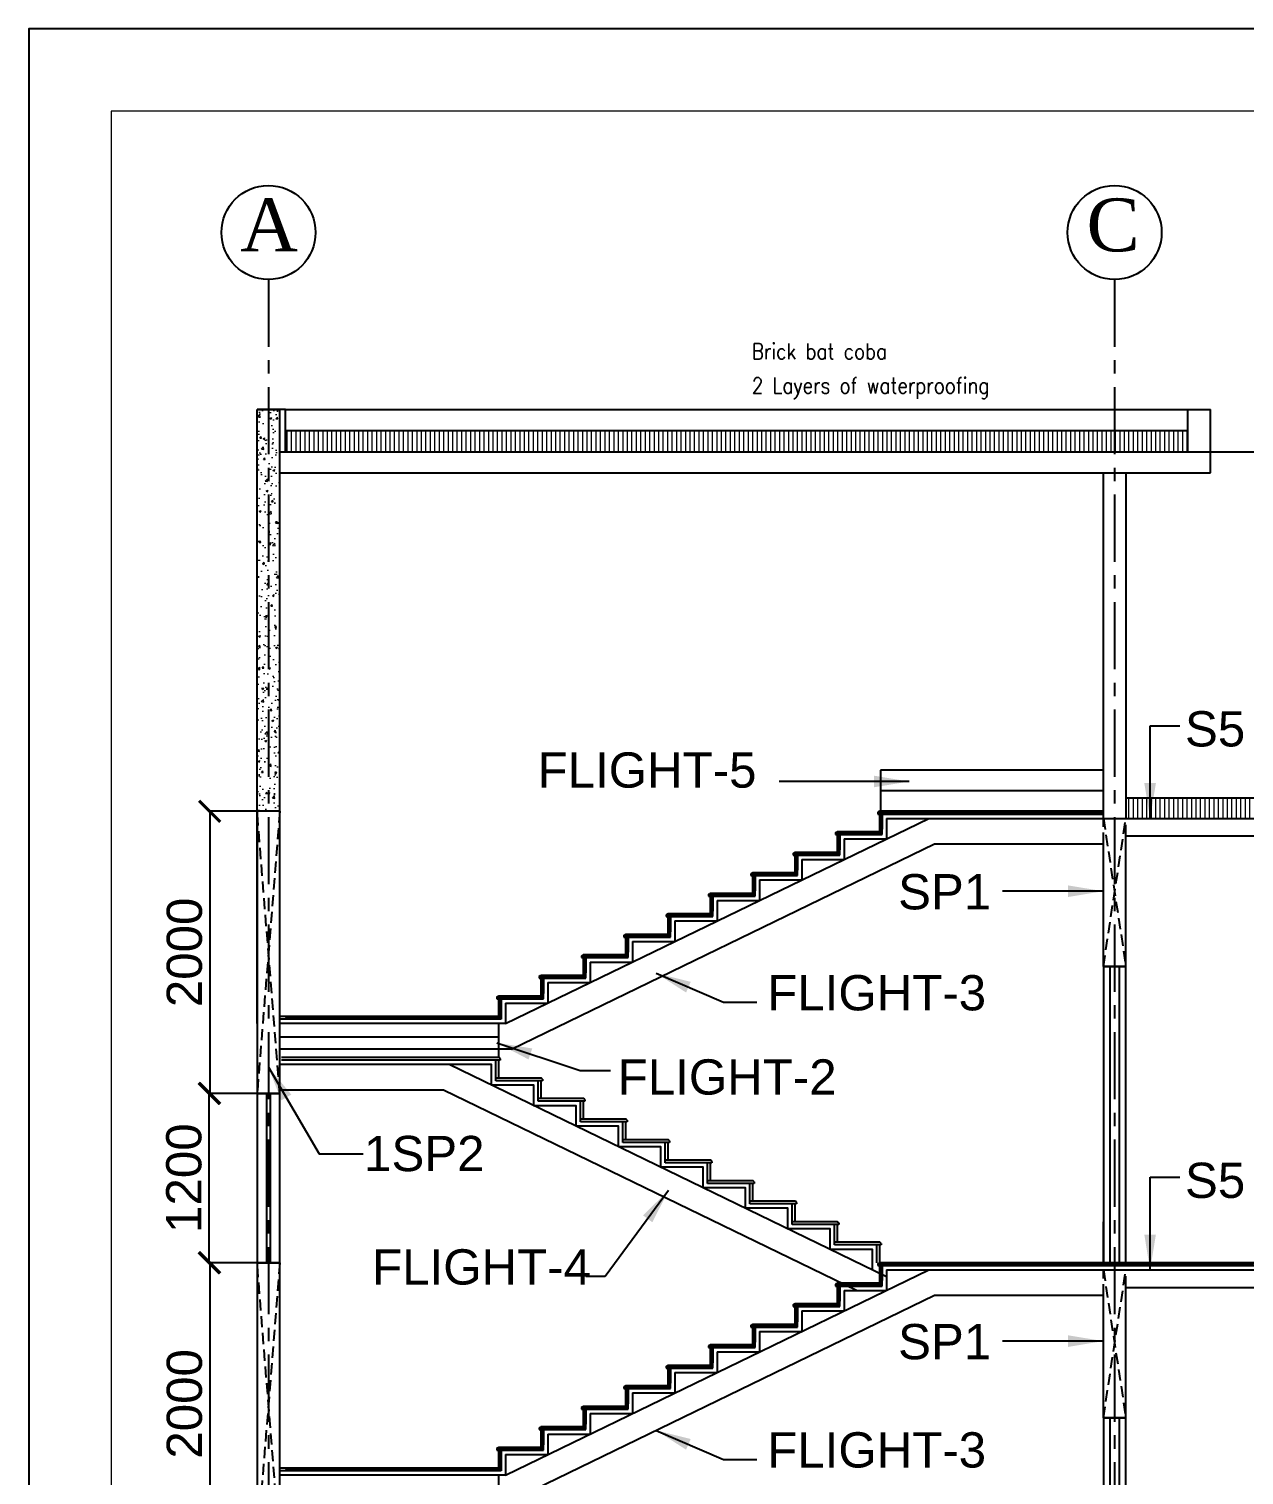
# Model space of a CAD drawing. Header units: inches. Extents: x 42351 to 118476, y -157843 to -108551.
# Drawn here: x 42351 to 50968, y -118802 to -108551 of the extents above; entities that cross this region are included whole.
import ezdxf
from ezdxf.enums import TextEntityAlignment as Align

# ---------------------------------------------------------------- set-up
doc = ezdxf.new("R2010")
doc.units = ezdxf.units.IN
doc.header["$MEASUREMENT"] = 0
doc.linetypes.add('CENTER', pattern=[50.8, 31.75, -6.35, 6.35, -6.35])
doc.linetypes.add('HIDDEN2', pattern=[4.7625, 3.175, -1.5875])
for name, color, linetype in [('1', 8, 'Continuous'), ('2', 5, 'Continuous'), ('200mm thk S.W', 6, 'Continuous'), ('4', 4, 'Continuous'), ('AR-Column', 40, 'Continuous'), ('AR-Elevation-1', 152, 'Continuous'), ('AR-Elevation-3', 15, 'Continuous'), ('AR-Flooring-1', 15, 'Continuous'), ('AR-Staircase', 14, 'Continuous'), ('AR-Text-1', 55, 'Continuous'), ('AR-Window', 9, 'Continuous'), ('ARROW', 5, 'Continuous'), ('DIM', 251, 'Continuous'), ('GIRD CIR', 1, 'Continuous'), ('GIRD TEXT', 4, 'Continuous'), ('GRID', 8, 'CENTER'), ('STEP LINE', 6, 'Continuous')]:
    doc.layers.add(name, color=color, linetype=linetype)
for name, color, linetype, lineweight in [('HATCH', 252, 'Continuous', 9), ('JKEC COLHAT', 2, 'Continuous', 20), ('text', 4, 'Continuous', 30)]:
    doc.layers.add(name, color=color, linetype=linetype, lineweight=lineweight)
doc.styles.add('T200', font='sanss___.ttf', dxfattribs={"height": 250})
doc.styles.add('T300', font='sanss___.ttf', dxfattribs={"height": 350})
doc.styles.add('T400', font='romantic.ttf')
doc.styles.add('V_200', font='romans.shx', dxfattribs={"width": 0.9, "height": 300})
doc.dimstyles.new('T 200', dxfattribs={"dimtxt": 250, "dimasz": 150, "dimexe": 1, "dimexo": 0, "dimgap": 50, "dimtad": 1, "dimdec": 0, "dimdsep": 46, "dimtxsty": 'T200', "dimblk": 'ARCHTICK', "dimcen": 2.5, "dimdle": 1, "dimclrd": 5, "dimclre": 253, "dimclrt": 1, "dimadec": 0, "dimazin": 0, "dimtfac": 1, "dimtdec": 0, "dimtmove": 2, "dimatfit": 3, "dimfxl": 0, "dimarcsym": 0})

# ---------------------------------------------------------------- blocks, each defined once
blk = doc.blocks.new('_ARCHTICK')
at = {"color": 0, "linetype": 'ByBlock', "const_width": 0.15}
blk.add_lwpolyline([(-0.5, -0.5), (0.5, 0.5)], dxfattribs=at)
blk = doc.blocks.new('*D119')
at = {"layer": 'Defpoints', "color": 0}
for p in [(50570, -111549), (52370, -111549), (51996, -114147)]:
    blk.add_point(p, dxfattribs=at)
at = {"layer": 'DIM', "color": 253, "lineweight": -2}
for p, q in [((50570, -111549), (52371, -111549)), ((51996, -114147), (52371, -114147))]:
    blk.add_line(p, q, dxfattribs=at)
at = {"layer": 'DIM', "color": 5, "lineweight": -2}
blk.add_line((52370, -114148), (52370, -111548), dxfattribs=at)
at = {"layer": 'DIM', "color": 5, "lineweight": -2, "xscale": 150, "yscale": 150, "zscale": 150}
for p, rotation in [((52370, -111549), 90), ((52370, -114147), 270)]:
    blk.add_blockref('_ARCHTICK', p, dxfattribs=dict(at, rotation=rotation))
at = {"layer": 'DIM', "color": 1, "insert": (52191, -112848), "char_height": 250, "attachment_point": 5, "rotation": 90, "style": 'T200'}
blk.add_mtext('2600', dxfattribs=at)
blk = doc.blocks.new('*D140')
at = {"layer": 'Defpoints', "color": 0}
for p in [(43970, -117297, 0), (43633, -119297), (43970, -119297, 0)]:
    blk.add_point(p, dxfattribs=at)
at = {"layer": 'DIM', "color": 253, "lineweight": -2}
for p, q in [((43970, -117297), (43632, -117297)), ((43970, -119297), (43632, -119297))]:
    blk.add_line(p, q, dxfattribs=at)
at = {"layer": 'DIM', "color": 5, "lineweight": -2}
blk.add_line((43633, -117296), (43633, -119298), dxfattribs=at)
at = {"layer": 'DIM', "color": 5, "lineweight": -2, "xscale": 150, "yscale": 150, "zscale": 150}
for p, rotation in [((43633, -117297), 90), ((43633, -119297), 270)]:
    blk.add_blockref('_ARCHTICK', p, dxfattribs=dict(at, rotation=rotation))
at = {"layer": 'DIM', "color": 1, "insert": (43455, -118297), "char_height": 250, "attachment_point": 5, "rotation": 90, "style": 'T200'}
blk.add_mtext('2000', dxfattribs=at)
blk = doc.blocks.new('*D141')
at = {"layer": 'Defpoints', "color": 0}
for p in [(43970, -114097, 0), (43633, -116097), (43970, -116097, 0)]:
    blk.add_point(p, dxfattribs=at)
at = {"layer": 'DIM', "color": 253, "lineweight": -2}
for p, q in [((43970, -114097), (43632, -114097)), ((43970, -116097), (43632, -116097))]:
    blk.add_line(p, q, dxfattribs=at)
at = {"layer": 'DIM', "color": 5, "lineweight": -2}
blk.add_line((43633, -114096), (43633, -116098), dxfattribs=at)
at = {"layer": 'DIM', "color": 5, "lineweight": -2, "xscale": 150, "yscale": 150, "zscale": 150}
for p, rotation in [((43633, -114097), 90), ((43633, -116097), 270)]:
    blk.add_blockref('_ARCHTICK', p, dxfattribs=dict(at, rotation=rotation))
at = {"layer": 'DIM', "color": 1, "insert": (43455, -115097), "char_height": 250, "attachment_point": 5, "rotation": 90, "style": 'T200'}
blk.add_mtext('2000', dxfattribs=at)
blk = doc.blocks.new('*D151')
at = {"layer": 'Defpoints', "color": 0}
for p in [(43630, -116097), (43970, -116097, 0), (43970, -117297, 0)]:
    blk.add_point(p, dxfattribs=at)
at = {"layer": 'DIM', "color": 253, "lineweight": -2}
for p, q in [((43970, -116097), (43629, -116097)), ((43970, -117297), (43629, -117297))]:
    blk.add_line(p, q, dxfattribs=at)
at = {"layer": 'DIM', "color": 5, "lineweight": -2}
blk.add_line((43630, -117298), (43630, -116096), dxfattribs=at)
at = {"layer": 'DIM', "color": 5, "lineweight": -2, "xscale": 150, "yscale": 150, "zscale": 150}
for p, rotation in [((43630, -116097), 90), ((43630, -117297), 270)]:
    blk.add_blockref('_ARCHTICK', p, dxfattribs=dict(at, rotation=rotation))
at = {"layer": 'DIM', "color": 1, "insert": (43451, -116697), "char_height": 250, "attachment_point": 5, "rotation": 90, "style": 'T200'}
blk.add_mtext('1200', dxfattribs=at)

msp = doc.modelspace()

# ---------------------------------------------------------------- hatches: boundary and pattern name
at = {"layer": 'HATCH'}
h = msp.add_hatch(dxfattribs=at)
h.set_pattern_fill('AR-CONC', color=8, scale=20, style=0)
h.set_pattern_definition([(50, (0, 0), (143.45204, -12.55043), [15, -165]), (355, (0, 0), (-27.75027, 150.43843), [12, -132]), (100.45144, (11.95, -1.05), (115.70177, 137.888), [12.74804, -140.22842]), (46.1842, (0, 40), (213.44827, -33.10386), [22.5, -247.5]), (96.63564, (17.79, 37.24), (186.9324, 194.82372), [19.12207, -210.34275]), (351.18416, (0, 40), (186.9324, 194.82372), [18, -198]), (21, (20, 30), (119.38141, -80.52378), [15, -165]), (326, (20, 30), (48.66307, 145.03001), [12, -132]), (71.45144, (29.95, 23.29), (168.04448, 64.50623), [12.74804, -140.22842]), (37.5, (0, 0), (2.43197, 66.57877), [0, -130.4, 0, -134, 0, -132.5]), (7.5, (0, 0), (52.613907, 78.882342), [0, -76.4, 0, -127.4, 0, -50.5]), (327.5, (-44.6, 0), (106.764487, -4.510974), [0, -50, 0, -156, 0, -207]), (317.5, (-64.6, 0), (116.637234, 20.021), [0, -65, 0, -103.6, 0, -147])])
h.paths.add_polyline_path([(43969.7, -114097.1), (44129.7, -114097.1), (44129.8, -111248.7), (43969.8, -111248.7)])
h = msp.add_hatch(dxfattribs=at)
h.set_pattern_fill('LINE', color=8, scale=10, angle=90)
h.set_pattern_definition([(90, (-1730547.185, -621503.074), (-31.75, 2e-15), [])])
h.paths.add_polyline_path([(50049.8, -111548.7), (50049.8, -111398.7), (44169.8, -111398.7), (44169.8, -111548.7)])
h.paths.add_polyline_path([(50049.8, -111398.7), (50049.8, -111548.7), (50569.8, -111548.7), (50569.8, -111398.7)])
h = msp.add_hatch(dxfattribs=at)
h.set_pattern_fill('LINE', color=8, scale=10, angle=90)
h.set_pattern_definition([(90, (-1730547.183, -621658.074), (-31.75, 2e-15), [])])
h.paths.add_polyline_path([(50129.8, -114001.7), (50129.8, -114147.1), (51037.3, -114147.1), (51037.3, -114001.7)])
h = msp.add_hatch(dxfattribs=at)
h.set_pattern_fill('ANSI31', color=8, scale=50, angle=180, style=0)
h.set_pattern_definition([(45, (40761.4445, -113910.437), (-4.4194174, 4.4194174), [])])
h.paths.add_polyline_path([(48081.8, -114261.6), (48400.8, -114261.6), (48400.8, -114242.6), (48081.8, -114242.6)])
h.paths.add_polyline_path([(48381.8, -114242.6), (48400.8, -114242.6), (48400.8, -114223.6), (48400.8, -114097.1), (48400.8, -114097.1), (48381.8, -114097.1), (48381.8, -114242.6)])
h.paths.add_polyline_path([(48069.8, -114250.6), (48069.8, -114261.6), (48081.8, -114261.6), (48081.8, -114242.6), (48077.8, -114242.6)])
h = msp.add_hatch(dxfattribs=at)
h.set_pattern_fill('ANSI31', color=8, scale=50, angle=180, style=0)
h.set_pattern_definition([(45, (40761.4445, -113910.437), (-4.4194174, 4.4194174), [])])
h.paths.add_polyline_path([(48369.8, -114116.1), (48369.8, -114105.1), (48377.8, -114097.1), (48381.8, -114097.1), (48381.8, -114116.1)])
h = msp.add_hatch(dxfattribs=at)
h.set_pattern_fill('ANSI31', color=8, scale=50, angle=180, style=0)
h.set_pattern_definition([(45, (40761.4445, -113910.437), (-4.4194174, 4.4194174), [])])
h.paths.add_polyline_path([(49969.8, -114116.1), (49969.8, -114097.1), (48401, -114097.1), (48401, -114116.1)])
h = msp.add_hatch(dxfattribs=at)
h.set_pattern_fill('ANSI31', color=8, scale=50, angle=180, style=0)
h.set_pattern_definition([(45, (40361.4445, -114055.892), (-4.4194174, 4.4194174), [])])
h.paths.add_polyline_path([(47781.8, -114407), (48100.8, -114407), (48100.8, -114388), (47781.8, -114388)])
h.paths.add_polyline_path([(47769.8, -114396), (47769.8, -114407), (47781.8, -114407), (47781.8, -114388), (47777.8, -114388)])
h.paths.add_polyline_path([(48100.8, -114261.6), (48081.8, -114261.6), (48081.8, -114388), (48100.8, -114388), (48100.8, -114369)])
h = msp.add_hatch(dxfattribs=at)
h.set_pattern_fill('ANSI31', color=8, scale=50, angle=180, style=0)
h.set_pattern_definition([(45, (40061.4445, -114201.346), (-4.4194174, 4.4194174), [])])
h.paths.add_polyline_path([(47481.8, -114552.5), (47800.8, -114552.5), (47800.8, -114533.5), (47481.8, -114533.5)])
h.paths.add_polyline_path([(47469.8, -114541.5), (47469.8, -114552.5), (47481.8, -114552.5), (47481.8, -114533.5), (47477.8, -114533.5)])
h.paths.add_polyline_path([(47800.8, -114407), (47781.8, -114407), (47781.8, -114533.5), (47800.8, -114533.5), (47800.8, -114514.5)])
h = msp.add_hatch(dxfattribs=at)
h.set_pattern_fill('ANSI31', color=8, scale=50, angle=180, style=0)
h.set_pattern_definition([(45, (39761.4445, -114346.801), (-4.4194174, 4.4194174), [])])
h.paths.add_polyline_path([(47181.8, -114698), (47500.8, -114698), (47500.8, -114679), (47181.8, -114679)])
h.paths.add_polyline_path([(47169.8, -114687), (47169.8, -114698), (47181.8, -114698), (47181.8, -114679), (47177.8, -114679)])
h.paths.add_polyline_path([(47500.8, -114552.5), (47481.8, -114552.5), (47481.8, -114679), (47500.8, -114679), (47500.8, -114660)])
h = msp.add_hatch(dxfattribs=at)
h.set_pattern_fill('ANSI31', color=8, scale=50, angle=180, style=0)
h.set_pattern_definition([(45, (39461.4445, -114492.2554), (-4.4194174, 4.4194174), [])])
h.paths.add_polyline_path([(46881.8, -114843.4), (47200.8, -114843.4), (47200.8, -114824.4), (46881.8, -114824.4)])
h.paths.add_polyline_path([(46869.8, -114832.4), (46869.8, -114843.4), (46881.8, -114843.4), (46881.8, -114824.4), (46877.8, -114824.4)])
h.paths.add_polyline_path([(47200.8, -114698), (47181.8, -114698), (47181.8, -114824.4), (47200.8, -114824.4), (47200.8, -114805.4)])
h = msp.add_hatch(dxfattribs=at)
h.set_pattern_fill('ANSI31', color=8, scale=50, angle=180, style=0)
h.set_pattern_definition([(45, (39161.4445, -114637.71), (-4.4194174, 4.4194174), [])])
h.paths.add_polyline_path([(46581.8, -114988.9), (46900.8, -114988.9), (46900.8, -114969.9), (46581.8, -114969.9)])
h.paths.add_polyline_path([(46569.8, -114977.9), (46569.8, -114988.9), (46581.8, -114988.9), (46581.8, -114969.9), (46577.8, -114969.9)])
h.paths.add_polyline_path([(46900.8, -114843.4), (46881.8, -114843.4), (46881.8, -114969.9), (46900.8, -114969.9), (46900.8, -114950.9)])
h = msp.add_hatch(dxfattribs=at)
h.set_pattern_fill('ANSI31', color=8, scale=50, angle=180, style=0)
h.set_pattern_definition([(45, (38861.4445, -114783.1645), (-4.4194174, 4.4194174), [])])
h.paths.add_polyline_path([(46281.8, -115134.3), (46600.8, -115134.3), (46600.8, -115115.3), (46281.8, -115115.3)])
h.paths.add_polyline_path([(46269.8, -115123.3), (46269.8, -115134.3), (46281.8, -115134.3), (46281.8, -115115.3), (46277.8, -115115.3)])
h.paths.add_polyline_path([(46600.8, -114988.9), (46581.8, -114988.9), (46581.8, -115115.3), (46600.8, -115115.3), (46600.8, -115096.3)])
h = msp.add_hatch(dxfattribs=at)
h.set_pattern_fill('ANSI31', color=8, scale=50, angle=180, style=0)
h.set_pattern_definition([(45, (38561.4445, -114928.619), (-4.4194174, 4.4194174), [])])
h.paths.add_polyline_path([(45981.8, -115279.8), (46300.8, -115279.8), (46300.8, -115260.8), (45981.8, -115260.8)])
h.paths.add_polyline_path([(45969.8, -115268.8), (45969.8, -115279.8), (45981.8, -115279.8), (45981.8, -115260.8), (45977.8, -115260.8)])
h.paths.add_polyline_path([(46300.8, -115134.3), (46281.8, -115134.3), (46281.8, -115260.8), (46300.8, -115260.8), (46300.8, -115241.8)])
h = msp.add_hatch(dxfattribs=at)
h.set_pattern_fill('ANSI31', color=8, scale=50, angle=180, style=0)
h.set_pattern_definition([(45, (38261.4445, -115074.0736), (-4.4194174, 4.4194174), [])])
h.paths.add_polyline_path([(45681.8, -115425.2), (46000.8, -115425.2), (46000.8, -115406.2), (45681.8, -115406.2)])
h.paths.add_polyline_path([(45669.8, -115414.2), (45669.8, -115425.2), (45681.8, -115425.2), (45681.8, -115406.2), (45677.8, -115406.2)])
h.paths.add_polyline_path([(46000.8, -115279.8), (45981.8, -115279.8), (45981.8, -115406.2), (46000.8, -115406.2), (46000.8, -115387.2)])
h = msp.add_hatch(dxfattribs=at)
h.set_pattern_fill('ANSI31', color=8, scale=50, angle=180, style=0)
h.set_pattern_definition([(45, (38261.4445, -115074.0736), (-4.4194174, 4.4194174), [])])
h.paths.add_polyline_path([(45681.8, -115551.7), (45700.8, -115551.7), (45700.8, -115425.2), (45681.8, -115425.2)])
h = msp.add_hatch(dxfattribs=at)
h.set_pattern_fill('ANSI31', color=8, scale=50, angle=180, style=0)
h.set_pattern_definition([(45, (38261.4445, -115074.0736), (-4.4194174, 4.4194174), [])])
h.paths.add_polyline_path([(45464.4, -115570.7), (45700.8, -115570.7), (45700.8, -115551.7), (44169.8, -115551.7), (44169.8, -115570.7)])
h = msp.add_hatch(dxfattribs=at)
h.set_pattern_fill('ANSI31', color=8, scale=50, angle=180, style=0)
h.set_pattern_definition([(45, (40761.357, -117110.4374), (-4.4194174, 4.4194174), [])])
h.paths.add_polyline_path([(48081.8, -117461.6), (48400.8, -117461.6), (48400.8, -117442.6), (48081.8, -117442.6)])
h.paths.add_polyline_path([(48381.8, -117442.6), (48400.8, -117442.6), (48400.8, -117423.6), (48400.8, -117297.1), (48400.8, -117297.1), (48381.8, -117297.1), (48381.8, -117442.6)])
h.paths.add_polyline_path([(48069.8, -117450.6), (48069.8, -117461.6), (48081.8, -117461.6), (48081.8, -117442.6), (48077.8, -117442.6)])
h = msp.add_hatch(dxfattribs=at)
h.set_pattern_fill('ANSI31', color=8, scale=50, angle=180, style=0)
h.set_pattern_definition([(45, (40761.357, -117110.4374), (-4.4194174, 4.4194174), [])])
h.paths.add_polyline_path([(48369.8, -117316.1), (48369.8, -117305.1), (48377.8, -117297.1), (48381.8, -117297.1), (48381.8, -117316.1)])
h = msp.add_hatch(dxfattribs=at)
h.set_pattern_fill('ANSI31', color=8, scale=50, angle=180, style=0)
h.set_pattern_definition([(45, (40761.3585, -117110.4374), (-4.4194174, 4.4194174), [])])
h.paths.add_polyline_path([(48400.9, -117316.1), (51037.3, -117316.1), (51037.3, -117297.1), (48400.9, -117297.1)])
h = msp.add_hatch(dxfattribs=at)
h.set_pattern_fill('ANSI31', color=8, scale=50, angle=180, style=0)
h.set_pattern_definition([(45, (40361.357, -117255.892), (-4.4194174, 4.4194174), [])])
h.paths.add_polyline_path([(47781.8, -117607), (48100.8, -117607), (48100.8, -117588), (47781.8, -117588)])
h.paths.add_polyline_path([(47769.8, -117596), (47769.8, -117607), (47781.8, -117607), (47781.8, -117588), (47777.8, -117588)])
h.paths.add_polyline_path([(48100.8, -117461.6), (48081.8, -117461.6), (48081.8, -117588), (48100.8, -117588), (48100.8, -117569)])
h = msp.add_hatch(dxfattribs=at)
h.set_pattern_fill('ANSI31', color=8, scale=50, angle=180, style=0)
h.set_pattern_definition([(45, (40061.357, -117401.3465), (-4.4194174, 4.4194174), [])])
h.paths.add_polyline_path([(47481.8, -117752.5), (47800.8, -117752.5), (47800.8, -117733.5), (47481.8, -117733.5)])
h.paths.add_polyline_path([(47469.8, -117741.5), (47469.8, -117752.5), (47481.8, -117752.5), (47481.8, -117733.5), (47477.8, -117733.5)])
h.paths.add_polyline_path([(47800.8, -117607), (47781.8, -117607), (47781.8, -117733.5), (47800.8, -117733.5), (47800.8, -117714.5)])
h = msp.add_hatch(dxfattribs=at)
h.set_pattern_fill('ANSI31', color=8, scale=50, angle=180, style=0)
h.set_pattern_definition([(45, (39761.357, -117546.801), (-4.4194174, 4.4194174), [])])
h.paths.add_polyline_path([(47181.8, -117898), (47500.8, -117898), (47500.8, -117879), (47181.8, -117879)])
h.paths.add_polyline_path([(47169.8, -117887), (47169.8, -117898), (47181.8, -117898), (47181.8, -117879), (47177.8, -117879)])
h.paths.add_polyline_path([(47500.8, -117752.5), (47481.8, -117752.5), (47481.8, -117879), (47500.8, -117879), (47500.8, -117860)])
h = msp.add_hatch(dxfattribs=at)
h.set_pattern_fill('ANSI31', color=8, scale=50, angle=180, style=0)
h.set_pattern_definition([(45, (39461.357, -117692.2555), (-4.4194174, 4.4194174), [])])
h.paths.add_polyline_path([(46881.8, -118043.4), (47200.8, -118043.4), (47200.8, -118024.4), (46881.8, -118024.4)])
h.paths.add_polyline_path([(46869.8, -118032.4), (46869.8, -118043.4), (46881.8, -118043.4), (46881.8, -118024.4), (46877.8, -118024.4)])
h.paths.add_polyline_path([(47200.8, -117898), (47181.8, -117898), (47181.8, -118024.4), (47200.8, -118024.4), (47200.8, -118005.4)])
h = msp.add_hatch(dxfattribs=at)
h.set_pattern_fill('ANSI31', color=8, scale=50, angle=180, style=0)
h.set_pattern_definition([(45, (39161.357, -117837.71), (-4.4194174, 4.4194174), [])])
h.paths.add_polyline_path([(46581.8, -118188.9), (46900.8, -118188.9), (46900.8, -118169.9), (46581.8, -118169.9)])
h.paths.add_polyline_path([(46569.8, -118177.9), (46569.8, -118188.9), (46581.8, -118188.9), (46581.8, -118169.9), (46577.8, -118169.9)])
h.paths.add_polyline_path([(46900.8, -118043.4), (46881.8, -118043.4), (46881.8, -118169.9), (46900.8, -118169.9), (46900.8, -118150.9)])
h = msp.add_hatch(dxfattribs=at)
h.set_pattern_fill('ANSI31', color=8, scale=50, angle=180, style=0)
h.set_pattern_definition([(45, (38861.357, -117983.1646), (-4.4194174, 4.4194174), [])])
h.paths.add_polyline_path([(46281.8, -118334.3), (46600.8, -118334.3), (46600.8, -118315.3), (46281.8, -118315.3)])
h.paths.add_polyline_path([(46269.8, -118323.3), (46269.8, -118334.3), (46281.8, -118334.3), (46281.8, -118315.3), (46277.8, -118315.3)])
h.paths.add_polyline_path([(46600.8, -118188.9), (46581.8, -118188.9), (46581.8, -118315.3), (46600.8, -118315.3), (46600.8, -118296.3)])
h = msp.add_hatch(dxfattribs=at)
h.set_pattern_fill('ANSI31', color=8, scale=50, angle=180, style=0)
h.set_pattern_definition([(45, (38561.357, -118128.619), (-4.4194174, 4.4194174), [])])
h.paths.add_polyline_path([(45981.8, -118479.8), (46300.8, -118479.8), (46300.8, -118460.8), (45981.8, -118460.8)])
h.paths.add_polyline_path([(45969.8, -118468.8), (45969.8, -118479.8), (45981.8, -118479.8), (45981.8, -118460.8), (45977.8, -118460.8)])
h.paths.add_polyline_path([(46300.8, -118334.3), (46281.8, -118334.3), (46281.8, -118460.8), (46300.8, -118460.8), (46300.8, -118441.8)])
h = msp.add_hatch(dxfattribs=at)
h.set_pattern_fill('ANSI31', color=8, scale=50, angle=180, style=0)
h.set_pattern_definition([(45, (38261.357, -118274.074), (-4.4194174, 4.4194174), [])])
h.paths.add_polyline_path([(45681.8, -118625.2), (46000.8, -118625.2), (46000.8, -118606.2), (45681.8, -118606.2)])
h.paths.add_polyline_path([(45669.8, -118614.2), (45669.8, -118625.2), (45681.8, -118625.2), (45681.8, -118606.2), (45677.8, -118606.2)])
h.paths.add_polyline_path([(46000.8, -118479.8), (45981.8, -118479.8), (45981.8, -118606.2), (46000.8, -118606.2), (46000.8, -118587.2)])
h = msp.add_hatch(dxfattribs=at)
h.set_pattern_fill('ANSI31', color=8, scale=50, angle=180, style=0)
h.set_pattern_definition([(45, (38261.357, -118274.074), (-4.4194174, 4.4194174), [])])
h.paths.add_polyline_path([(45681.8, -118751.7), (45700.8, -118751.7), (45700.8, -118625.2), (45681.8, -118625.2)])
h = msp.add_hatch(dxfattribs=at)
h.set_pattern_fill('ANSI31', color=8, scale=50, angle=180, style=0)
h.set_pattern_definition([(45, (38261.357, -118274.074), (-4.4194174, 4.4194174), [])])
h.paths.add_polyline_path([(45464.3, -118770.7), (45700.8, -118770.7), (45700.8, -118751.7), (44169.8, -118751.7), (44169.8, -118770.7)])

# ---------------------------------------------------------------- linework, layer by layer
at = {"layer": '1', "linetype": 'HIDDEN2', "ltscale": 25}
for p, q in [((44129.7, -116097.1, 0), (43969.7, -114097.1, 0)), ((44129.7, -114097.1, 0), (43969.7, -116097.1, 0)), ((49969.8, -114327.1, 0), (49969.8, -114147.1, 0)), ((49969.8, -114147.1, 0), (50129.8, -115197.1, 0)), ((49969.8, -115197.1, 0), (50129.8, -114147.1, 0)), ((50129.8, -114272.1, 0), (50129.8, -114147.1, 0)), ((44129.7, -119297.1, 0), (43969.7, -117297.1, 0)), ((44129.7, -117297.1, 0), (43969.7, -119297.1, 0)), ((49969.8, -117527.1, 0), (49969.8, -117347.1, 0)), ((49969.8, -117347.1, 0), (50129.8, -118397.1, 0)), ((49969.8, -118397.1, 0), (50129.8, -117347.1, 0)), ((50129.8, -117472.1, 0), (50129.8, -117347.1, 0))]:
    msp.add_line(p, q, dxfattribs=at)
at = {"layer": '2'}
for p, q in [((44169.8, -111548.7), (44169.8, -111248.7)), ((49969.8, -113806.2, 0), (48389.6, -113806.2, 0)), ((48389.6, -113806.2, 0), (48389.6, -114097.1))]:
    msp.add_line(p, q, dxfattribs=at)
at = {"layer": '2', "ltscale": 0.002}
for p, q in [((49969.8, -113951.7, 0), (48389.6, -113951.7, 0)), ((45681.8, -115601.7, 0), (45681.8, -115842.6, 0)), ((45681.8, -115697.1, 0), (44129.8, -115697.1, 0)), ((45681.8, -118801.7), (45681.8, -119042.6))]:
    msp.add_line(p, q, dxfattribs=at)
at = {"layer": '200mm thk S.W'}
for p, q in [((43969.8, -115601.7, 0), (43969.8, -111248.7)), ((44169.8, -111248.7), (43969.8, -111248.7)), ((43969.8, -111248.7), (44129.8, -111248.7, 0)), ((44129.8, -115601.7, 0), (44129.8, -111248.7, 0)), ((49969.8, -114147.1), (49969.8, -111698.7)), ((50129.8, -111698.7), (50129.8, -114147.1, 0))]:
    msp.add_line(p, q, dxfattribs=at)
at = {"layer": '4'}
for p, q in [((44169.8, -111548.7), (44169.8, -111248.7)), ((50569.8, -111248.7), (50729.8, -111248.7)), ((50569.8, -111548.7), (50569.8, -111248.7)), ((50729.8, -111698.7), (50729.8, -111248.7)), ((44129.8, -111548.7), (50569.8, -111548.7)), ((44129.8, -111698.7), (50729.8, -111698.7)), ((45731.8, -115601.7, 0), (48731.8, -114147.1, 0)), ((48731.8, -114147.1, 0), (51037.3, -114147.1, 0)), ((50129.8, -115197.1, 0), (50129.8, -114271.3, 0)), ((50129.8, -114271.3, 0), (51037.3, -114271.3, 0)), ((45773.2, -115781.7, 0), (48773.2, -114327.1, 0)), ((48773.2, -114327.1, 0), (49969.8, -114327.1, 0)), ((49969.8, -115197.1), (49969.8, -114327.1)), ((49969.8, -115197.1), (50129.8, -115197.1)), ((45731.8, -115601.7, 0), (44129.7, -115601.7, 0)), ((45773.2, -115781.7, 0), (44129.8, -115781.7, 0)), ((45331.8, -115892.6, 0), (44129.8, -115892.6, 0)), ((48431.8, -117395.6, 0), (45331.8, -115892.6, 0)), ((45290.4, -116072.6, 0), (44129.8, -116072.6, 0)), ((48219.2, -117492.6, 0), (45290.4, -116072.6, 0)), ((45731.8, -118801.7), (48731.8, -117347.1)), ((48731.8, -117347.1), (51037.3, -117347.1)), ((45773.1, -118981.7), (48773.1, -117527.1)), ((48773.1, -117527.1), (49969.8, -117527.1)), ((49969.8, -118397.1), (49969.8, -117527.1)), ((50129.8, -118397.1, 0), (50129.8, -117471.3, 0)), ((50129.8, -117471.3), (51037.3, -117471.3)), ((49969.8, -118397.1), (50129.8, -118397.1)), ((45731.8, -118801.7), (44129.7, -118801.7))]:
    msp.add_line(p, q, dxfattribs=at)
at = {"layer": '4', "elevation": 0}
for points in [[(43969.7, -116097.1), (44129.7, -116097.1), (44129.7, -114097.1), (43969.7, -114097.1)], [(43969.7, -119297.1), (44129.7, -119297.1), (44129.7, -117297.1), (43969.7, -117297.1)]]:
    msp.add_lwpolyline(points, close=True, dxfattribs=at)
at = {"layer": 'AR-Column'}
for p, q in [((49969.8, -115197.1), (50129.8, -115197.1, 0)), ((49969.8, -118397.1, 0), (50129.8, -118397.1, 0))]:
    msp.add_line(p, q, dxfattribs=at)
at = {"layer": 'AR-Elevation-1'}
msp.add_line((44169.8, -111248.7), (50569.8, -111248.7), dxfattribs=at)
at = {"layer": 'AR-Elevation-3', "color": 8}
for p, q in [((45681.8, -115570.7, 0), (44141.8, -115570.7, 0)), ((45685.8, -115842.6, 0), (44141.8, -115842.6, 0)), ((45693.8, -115861.6, 0), (44141.8, -115861.6, 0)), ((45581.9, -115842.6, 0), (45562.7, -115842.6, 0)), ((45681.8, -115842.6, 0), (45631.9, -115842.6, 0)), ((45662.8, -115988, 0), (45662.8, -115861.6, 0)), ((45681.8, -115861.6, 0), (45681.8, -115988, 0)), ((45693.8, -115850.6, 0), (45685.8, -115842.6, 0)), ((45693.8, -115850.6, 0), (45693.8, -115861.6, 0)), ((45662.8, -116007, 0), (45662.8, -115988, 0)), ((45985.8, -115988, 0), (45662.8, -115988, 0)), ((45981.8, -116007, 0), (45662.8, -116007, 0)), ((45985.8, -115988, 0), (45681.8, -115988, 0)), ((45985.8, -115988, 0), (45862.7, -115988, 0)), ((45981.8, -115988, 0), (45862.7, -115988, 0)), ((45993.8, -116007, 0), (45862.7, -116007, 0)), ((45962.8, -116133.5, 0), (45962.8, -116007, 0)), ((45981.8, -116007, 0), (45981.8, -116133.5, 0)), ((45993.8, -115996, 0), (45985.8, -115988, 0)), ((45993.8, -115996, 0), (45993.8, -116007, 0)), ((45962.8, -116152.5, 0), (45962.8, -116133.5, 0)), ((46285.8, -116133.5, 0), (45962.8, -116133.5, 0)), ((46285.8, -116133.5, 0), (45981.8, -116133.5, 0)), ((46285.8, -116133.5, 0), (46162.7, -116133.5, 0)), ((46281.8, -116133.5, 0), (46162.7, -116133.5, 0)), ((46293.8, -116141.5, 0), (46285.8, -116133.5, 0)), ((46281.8, -116152.5, 0), (45962.8, -116152.5, 0)), ((46293.8, -116152.5, 0), (46162.7, -116152.5, 0)), ((46262.8, -116279, 0), (46262.8, -116152.5, 0)), ((46281.8, -116152.5, 0), (46281.8, -116279, 0)), ((46293.8, -116141.5, 0), (46293.8, -116152.5, 0)), ((46585.8, -116279, 0), (46262.8, -116279, 0)), ((46262.8, -116298, 0), (46262.8, -116279, 0)), ((46581.8, -116298, 0), (46262.8, -116298, 0)), ((46585.8, -116279, 0), (46281.8, -116279, 0)), ((46585.8, -116279, 0), (46462.7, -116279, 0)), ((46581.8, -116279, 0), (46462.7, -116279, 0)), ((46593.8, -116298, 0), (46462.7, -116298, 0)), ((46562.8, -116424.4, 0), (46562.8, -116298, 0)), ((46581.8, -116298, 0), (46581.8, -116424.4, 0)), ((46593.8, -116287, 0), (46585.8, -116279, 0)), ((46593.8, -116287, 0), (46593.8, -116298, 0)), ((46562.8, -116443.4, 0), (46562.8, -116424.4, 0)), ((46885.8, -116424.4, 0), (46562.8, -116424.4, 0)), ((46702.7, -116424.4, 0), (46581.8, -116424.4, 0)), ((46885.8, -116424.4, 0), (46752.7, -116424.4, 0)), ((46885.8, -116424.4, 0), (46762.7, -116424.4, 0)), ((46881.8, -116424.4, 0), (46762.7, -116424.4, 0)), ((46893.8, -116432.4, 0), (46885.8, -116424.4, 0)), ((46893.8, -116432.4, 0), (46893.8, -116443.4, 0)), ((46881.8, -116443.4, 0), (46562.8, -116443.4, 0)), ((46893.8, -116443.4, 0), (46762.7, -116443.4, 0)), ((46862.8, -116569.9, 0), (46862.8, -116443.4, 0)), ((46881.8, -116443.4, 0), (46881.8, -116569.9, 0)), ((47185.8, -116569.9, 0), (46862.8, -116569.9, 0)), ((46862.8, -116588.9, 0), (46862.8, -116569.9, 0)), ((47181.8, -116588.9, 0), (46862.8, -116588.9, 0)), ((47185.8, -116569.9, 0), (46881.8, -116569.9, 0)), ((47181.8, -116569.9, 0), (47062.7, -116569.9, 0)), ((47185.8, -116569.9, 0), (47062.7, -116569.9, 0)), ((47193.8, -116588.9, 0), (47062.7, -116588.9, 0)), ((47162.8, -116715.3, 0), (47162.8, -116588.9, 0)), ((47181.8, -116588.9, 0), (47181.8, -116715.3, 0)), ((47193.8, -116577.9, 0), (47185.8, -116569.9, 0)), ((47193.8, -116577.9, 0), (47193.8, -116588.9, 0)), ((47485.8, -116715.3, 0), (47162.8, -116715.3, 0)), ((47162.8, -116734.3, 0), (47162.8, -116715.3, 0)), ((47481.8, -116734.3, 0), (47162.8, -116734.3, 0)), ((47485.8, -116715.3, 0), (47181.8, -116715.3, 0)), ((47485.8, -116715.3, 0), (47362.7, -116715.3, 0)), ((47481.8, -116715.3, 0), (47362.7, -116715.3, 0)), ((47493.8, -116734.3, 0), (47362.7, -116734.3, 0)), ((47462.8, -116860.8, 0), (47462.8, -116734.3, 0)), ((47481.8, -116734.3, 0), (47481.8, -116860.8, 0)), ((47493.8, -116723.3, 0), (47485.8, -116715.3, 0)), ((47493.8, -116723.3, 0), (47493.8, -116734.3, 0)), ((47462.8, -116879.8, 0), (47462.8, -116860.8, 0)), ((47785.8, -116860.8, 0), (47462.8, -116860.8, 0)), ((47781.8, -116879.8, 0), (47462.8, -116879.8, 0)), ((47623.2, -116860.8, 0), (47481.8, -116860.8, 0)), ((47785.8, -116860.8, 0), (47648.2, -116860.8, 0)), ((47785.8, -116860.8, 0), (47662.7, -116860.8, 0)), ((47781.8, -116860.8, 0), (47662.7, -116860.8, 0)), ((47793.8, -116879.8, 0), (47662.7, -116879.8, 0)), ((47762.8, -117006.2, 0), (47762.8, -116879.8, 0)), ((47781.8, -116879.8, 0), (47781.8, -117006.2, 0)), ((47793.8, -116868.8, 0), (47785.8, -116860.8, 0)), ((47793.8, -116868.8, 0), (47793.8, -116879.8, 0)), ((47762.8, -117025.2, 0), (47762.8, -117006.2, 0)), ((48085.8, -117006.2, 0), (47762.8, -117006.2, 0)), ((48081.8, -117025.2, 0), (47762.8, -117025.2, 0)), ((48085.8, -117006.2, 0), (47775.8, -117006.2, 0)), ((48081.8, -117006.2, 0), (47962.7, -117006.2, 0)), ((48085.8, -117006.2, 0), (47962.7, -117006.2, 0)), ((48093.8, -117025.2, 0), (47962.7, -117025.2, 0)), ((48062.8, -117151.7, 0), (48062.8, -117025.2, 0)), ((48081.8, -117025.2, 0), (48081.8, -117151.7, 0)), ((48093.8, -117014.2, 0), (48085.8, -117006.2, 0)), ((48093.8, -117014.2, 0), (48093.8, -117025.2, 0)), ((49969.8, -117297.1), (49969.8, -117006.2)), ((48062.8, -117170.7, 0), (48062.8, -117151.7, 0)), ((48385.8, -117151.7, 0), (48062.8, -117151.7, 0)), ((48393.8, -117159.7, 0), (48385.8, -117151.7, 0)), ((48381.8, -117170.7, 0), (48062.8, -117170.7, 0)), ((48393.8, -117170.7, 0), (48262.7, -117170.7, 0)), ((48362.8, -117297.1, 0), (48362.8, -117170.7, 0)), ((48381.8, -117170.7, 0), (48381.8, -117297.1, 0)), ((48393.8, -117159.7, 0), (48393.8, -117170.7, 0)), ((48381.8, -117297.1, 0), (49279.3, -117297.1, 0)), ((45681.8, -118770.7), (44141.8, -118770.7, 0))]:
    msp.add_line(p, q, dxfattribs=at)
at = {"layer": 'AR-Flooring-1'}
msp.add_line((44169.8, -111398.7), (50569.8, -111398.7), dxfattribs=at)
at = {"layer": 'AR-Staircase', "color": 8}
for p, q in [((50129.8, -114001.7, 0), (51037.3, -114001.7)), ((48369.8, -114105.1, 0), (48377.8, -114097.1, 0)), ((48369.8, -114105.1, 0), (48369.8, -114116.1, 0)), ((48369.8, -114116.1, 0), (49969.8, -114116.1)), ((48377.8, -114097.1, 0), (48700.8, -114097.1, 0)), ((48700.8, -114097.1, 0), (48381.8, -114097.1, 0)), ((48381.8, -114116.1, 0), (48381.8, -114242.6, 0)), ((48400.8, -114116.1, 0), (48400.8, -114223.6, 0)), ((49969.8, -114097.1), (48691.8, -114097.1, 0)), ((48069.8, -114250.6, 0), (48077.8, -114242.6, 0)), ((48069.8, -114250.6, 0), (48069.8, -114261.6, 0)), ((48069.8, -114261.6, 0), (48400.8, -114261.6, 0)), ((48077.8, -114242.6, 0), (48400.8, -114242.6, 0)), ((48381.8, -114242.6, 0), (48081.8, -114242.6, 0)), ((48081.8, -114261.6, 0), (48081.8, -114388, 0)), ((48100.8, -114261.6, 0), (48100.8, -114369, 0)), ((48400.8, -114242.6, 0), (48391.8, -114242.6, 0)), ((48400.8, -114242.6, 0), (48400.8, -114223.6, 0)), ((48400.8, -114261.6, 0), (48400.8, -114242.6, 0)), ((48400.8, -114261.6, 0), (48400.8, -114242.6, 0)), ((47769.8, -114396, 0), (47777.8, -114388, 0)), ((47777.8, -114388, 0), (48100.8, -114388, 0)), ((48081.8, -114388, 0), (47781.8, -114388, 0)), ((48100.8, -114388, 0), (48091.8, -114388, 0)), ((48100.8, -114388, 0), (48100.8, -114369, 0)), ((48100.8, -114407, 0), (48100.8, -114388, 0)), ((48100.8, -114407, 0), (48100.8, -114388, 0)), ((47769.8, -114396, 0), (47769.8, -114407, 0)), ((47769.8, -114407, 0), (48100.8, -114407, 0)), ((47781.8, -114407, 0), (47781.8, -114533.5, 0)), ((47800.8, -114407, 0), (47800.8, -114514.5, 0)), ((47469.8, -114541.5, 0), (47477.8, -114533.5, 0)), ((47469.8, -114541.5, 0), (47469.8, -114552.5, 0)), ((47469.8, -114552.5, 0), (47800.8, -114552.5, 0)), ((47477.8, -114533.5, 0), (47800.8, -114533.5, 0)), ((47781.8, -114533.5, 0), (47481.8, -114533.5, 0)), ((47481.8, -114552.5, 0), (47481.8, -114679, 0)), ((47500.8, -114552.5, 0), (47500.8, -114660, 0)), ((47800.8, -114533.5, 0), (47791.8, -114533.5, 0)), ((47800.8, -114533.5, 0), (47800.8, -114514.5, 0)), ((47800.8, -114552.5, 0), (47800.8, -114533.5, 0)), ((47800.8, -114552.5, 0), (47800.8, -114533.5, 0)), ((47169.8, -114687, 0), (47177.8, -114679, 0)), ((47169.8, -114687, 0), (47169.8, -114698, 0)), ((47169.8, -114698, 0), (47500.8, -114698, 0)), ((47177.8, -114679, 0), (47500.8, -114679, 0)), ((47481.8, -114679, 0), (47181.8, -114679, 0)), ((47181.8, -114698, 0), (47181.8, -114824.4, 0)), ((47200.8, -114698, 0), (47200.8, -114805.4, 0)), ((47500.8, -114679, 0), (47491.8, -114679, 0)), ((47500.8, -114679, 0), (47500.8, -114660, 0)), ((47500.8, -114698, 0), (47500.8, -114679, 0)), ((47500.8, -114698, 0), (47500.8, -114679, 0)), ((46869.8, -114832.4, 0), (46877.8, -114824.4, 0)), ((46869.8, -114832.4, 0), (46869.8, -114843.4, 0)), ((46869.8, -114843.4, 0), (47200.8, -114843.4, 0)), ((46877.8, -114824.4, 0), (47200.8, -114824.4, 0)), ((47181.8, -114824.4, 0), (46881.8, -114824.4, 0)), ((46881.8, -114843.4, 0), (46881.8, -114969.9, 0)), ((46900.8, -114843.4, 0), (46900.8, -114950.9, 0)), ((47200.8, -114824.4, 0), (47191.8, -114824.4, 0)), ((47200.8, -114824.4, 0), (47200.8, -114805.4, 0)), ((47200.8, -114843.4, 0), (47200.8, -114824.4, 0)), ((47200.8, -114843.4, 0), (47200.8, -114824.4, 0)), ((46569.8, -114977.9, 0), (46577.8, -114969.9, 0)), ((46569.8, -114977.9, 0), (46569.8, -114988.9, 0)), ((46569.8, -114988.9, 0), (46900.8, -114988.9, 0)), ((46577.8, -114969.9, 0), (46900.8, -114969.9, 0)), ((46881.8, -114969.9, 0), (46581.8, -114969.9, 0)), ((46581.8, -114988.9, 0), (46581.8, -115115.3, 0)), ((46600.8, -114988.9, 0), (46600.8, -115096.3, 0)), ((46900.8, -114969.9, 0), (46891.8, -114969.9, 0)), ((46900.8, -114969.9, 0), (46900.8, -114950.9, 0)), ((46900.8, -114988.9, 0), (46900.8, -114969.9, 0)), ((46900.8, -114988.9, 0), (46900.8, -114969.9, 0)), ((46600.8, -115115.3, 0), (46600.8, -115096.3, 0)), ((46269.8, -115123.3, 0), (46277.8, -115115.3, 0)), ((46269.8, -115123.3, 0), (46269.8, -115134.3, 0)), ((46269.8, -115134.3, 0), (46600.8, -115134.3, 0)), ((46277.8, -115115.3, 0), (46600.8, -115115.3, 0)), ((46581.8, -115115.3, 0), (46281.8, -115115.3, 0)), ((46281.8, -115134.3, 0), (46281.8, -115260.8, 0)), ((46300.8, -115134.3, 0), (46300.8, -115241.8, 0)), ((46600.8, -115115.3, 0), (46591.8, -115115.3, 0)), ((46600.8, -115134.3, 0), (46600.8, -115115.3, 0)), ((46600.8, -115134.3, 0), (46600.8, -115115.3, 0)), ((45969.8, -115268.8, 0), (45977.8, -115260.8, 0)), ((45969.8, -115268.8, 0), (45969.8, -115279.8, 0)), ((45969.8, -115279.8, 0), (46300.8, -115279.8, 0)), ((45977.8, -115260.8, 0), (46300.8, -115260.8, 0)), ((46281.8, -115260.8, 0), (45981.8, -115260.8, 0)), ((45981.8, -115279.8, 0), (45981.8, -115406.2, 0)), ((46000.8, -115279.8, 0), (46000.8, -115387.2, 0)), ((46300.8, -115260.8, 0), (46291.8, -115260.8, 0)), ((46300.8, -115260.8, 0), (46300.8, -115241.8, 0)), ((46300.8, -115279.8, 0), (46300.8, -115260.8, 0)), ((46300.8, -115279.8, 0), (46300.8, -115260.8, 0)), ((45669.8, -115414.2, 0), (45677.8, -115406.2, 0)), ((45669.8, -115414.2, 0), (45669.8, -115425.2, 0)), ((45677.8, -115406.2, 0), (46000.8, -115406.2, 0)), ((45981.8, -115406.2, 0), (45681.8, -115406.2, 0)), ((46000.8, -115406.2, 0), (45991.8, -115406.2, 0)), ((46000.8, -115406.2, 0), (46000.8, -115387.2, 0)), ((46000.8, -115425.2, 0), (46000.8, -115406.2, 0)), ((46000.8, -115425.2, 0), (46000.8, -115406.2, 0)), ((45669.8, -115425.2, 0), (46000.8, -115425.2, 0)), ((45681.8, -115425.2, 0), (45681.8, -115551.7, 0)), ((45700.8, -115425.2, 0), (45700.8, -115570.7, 0)), ((45700.8, -115551.7, 0), (44129.8, -115551.7, 0)), ((45700.8, -115570.7, 0), (44129.8, -115570.7, 0)), ((48369.8, -117305.1), (48377.8, -117297.1)), ((48369.8, -117305.1), (48369.8, -117316.1)), ((48369.8, -117316.1), (51037.3, -117316.1)), ((48377.8, -117297.1), (51037.3, -117297.1)), ((51037.3, -117297.1), (48381.8, -117297.1)), ((48381.8, -117316.1), (48381.8, -117442.6)), ((48400.8, -117316.1), (48400.8, -117423.6)), ((48069.8, -117450.6), (48077.8, -117442.6)), ((48069.8, -117450.6), (48069.8, -117461.6)), ((48069.8, -117461.6), (48400.8, -117461.6)), ((48077.8, -117442.6), (48400.8, -117442.6)), ((48381.8, -117442.6), (48081.8, -117442.6)), ((48081.8, -117461.6), (48081.8, -117588)), ((48100.8, -117461.6), (48100.8, -117569)), ((48400.8, -117442.6), (48391.8, -117442.6)), ((48400.8, -117442.6), (48400.8, -117423.6)), ((48400.8, -117461.6), (48400.8, -117442.6)), ((48400.8, -117461.6), (48400.8, -117442.6)), ((48100.8, -117588), (48100.8, -117569)), ((47769.8, -117596), (47777.8, -117588)), ((47769.8, -117596), (47769.8, -117607)), ((47769.8, -117607), (48100.8, -117607)), ((47777.8, -117588), (48100.8, -117588)), ((48081.8, -117588), (47781.8, -117588)), ((47781.8, -117607), (47781.8, -117733.5)), ((47800.8, -117607), (47800.8, -117714.5)), ((48100.8, -117588), (48091.8, -117588)), ((48100.8, -117607), (48100.8, -117588)), ((48100.8, -117607), (48100.8, -117588)), ((47469.8, -117741.5), (47477.8, -117733.5)), ((47469.8, -117741.5), (47469.8, -117752.5)), ((47469.8, -117752.5), (47800.8, -117752.5)), ((47477.8, -117733.5), (47800.8, -117733.5)), ((47781.8, -117733.5), (47481.8, -117733.5)), ((47481.8, -117752.5), (47481.8, -117879)), ((47500.8, -117752.5), (47500.8, -117860)), ((47800.8, -117733.5), (47791.8, -117733.5)), ((47800.8, -117733.5), (47800.8, -117714.5)), ((47800.8, -117752.5), (47800.8, -117733.5)), ((47800.8, -117752.5), (47800.8, -117733.5)), ((47500.8, -117879), (47500.8, -117860)), ((47169.8, -117887), (47177.8, -117879)), ((47169.8, -117887), (47169.8, -117898)), ((47169.8, -117898), (47500.8, -117898)), ((47177.8, -117879), (47500.8, -117879)), ((47481.8, -117879), (47181.8, -117879)), ((47181.8, -117898), (47181.8, -118024.4)), ((47200.8, -117898), (47200.8, -118005.4)), ((47500.8, -117879), (47491.8, -117879)), ((47500.8, -117898), (47500.8, -117879)), ((47500.8, -117898), (47500.8, -117879)), ((46869.8, -118032.4), (46877.8, -118024.4)), ((46869.8, -118032.4), (46869.8, -118043.4)), ((46869.8, -118043.4), (47200.8, -118043.4)), ((46877.8, -118024.4), (47200.8, -118024.4)), ((47181.8, -118024.4), (46881.8, -118024.4)), ((46881.8, -118043.4), (46881.8, -118169.9)), ((46900.8, -118043.4), (46900.8, -118150.9)), ((47200.8, -118024.4), (47191.8, -118024.4)), ((47200.8, -118024.4), (47200.8, -118005.4)), ((47200.8, -118043.4), (47200.8, -118024.4)), ((47200.8, -118043.4), (47200.8, -118024.4)), ((46569.8, -118177.9), (46577.8, -118169.9)), ((46569.8, -118177.9), (46569.8, -118188.9)), ((46577.8, -118169.9), (46900.8, -118169.9)), ((46881.8, -118169.9), (46581.8, -118169.9)), ((46900.8, -118169.9), (46891.8, -118169.9)), ((46900.8, -118169.9), (46900.8, -118150.9)), ((46900.8, -118188.9), (46900.8, -118169.9)), ((46900.8, -118188.9), (46900.8, -118169.9)), ((46569.8, -118188.9), (46900.8, -118188.9)), ((46581.8, -118188.9), (46581.8, -118315.3)), ((46600.8, -118188.9), (46600.8, -118296.3)), ((46269.8, -118323.3), (46277.8, -118315.3)), ((46269.8, -118323.3), (46269.8, -118334.3)), ((46269.8, -118334.3), (46600.8, -118334.3)), ((46277.8, -118315.3), (46600.8, -118315.3)), ((46581.8, -118315.3), (46281.8, -118315.3)), ((46281.8, -118334.3), (46281.8, -118460.8)), ((46300.8, -118334.3), (46300.8, -118441.8)), ((46600.8, -118315.3), (46591.8, -118315.3)), ((46600.8, -118315.3), (46600.8, -118296.3)), ((46600.8, -118334.3), (46600.8, -118315.3)), ((46600.8, -118334.3), (46600.8, -118315.3)), ((45969.8, -118468.8), (45977.8, -118460.8)), ((45969.8, -118468.8), (45969.8, -118479.8)), ((45969.8, -118479.8), (46300.8, -118479.8)), ((45977.8, -118460.8), (46300.8, -118460.8)), ((46281.8, -118460.8), (45981.8, -118460.8)), ((45981.8, -118479.8), (45981.8, -118606.2)), ((46000.8, -118479.8), (46000.8, -118587.2)), ((46300.8, -118460.8), (46291.8, -118460.8)), ((46300.8, -118460.8), (46300.8, -118441.8)), ((46300.8, -118479.8), (46300.8, -118460.8)), ((46300.8, -118479.8), (46300.8, -118460.8)), ((46000.8, -118606.2), (46000.8, -118587.2)), ((45669.8, -118614.2), (45677.8, -118606.2)), ((45669.8, -118614.2), (45669.8, -118625.2)), ((45669.8, -118625.2), (46000.8, -118625.2)), ((45677.8, -118606.2), (46000.8, -118606.2)), ((45981.8, -118606.2), (45681.8, -118606.2)), ((45681.8, -118625.2), (45681.8, -118751.7)), ((45700.8, -118625.2), (45700.8, -118770.7)), ((46000.8, -118606.2), (45991.8, -118606.2)), ((46000.8, -118625.2), (46000.8, -118606.2)), ((46000.8, -118625.2), (46000.8, -118606.2)), ((45700.8, -118751.7), (44129.8, -118751.7, 0)), ((45700.8, -118770.7), (44129.8, -118770.7, 0))]:
    msp.add_line(p, q, dxfattribs=at)
at = {"layer": 'AR-Window', "color": 5}
msp.add_line((43969.8, -116097.1, 0), (43969.8, -116397.1, 0), dxfattribs=at)
at = {"layer": 'AR-Window', "color": 5, "ltscale": 0.5}
for points in [[(49969.8, -117297.1), (50129.8, -117297.1), (50129.8, -115197.1), (49969.8, -115197.1)], [(50017, -115197.1), (50082.6, -115197.1), (50082.6, -117297.1), (50017, -117297.1)]]:
    msp.add_lwpolyline(points, close=True, dxfattribs=at)
at = {"layer": 'AR-Window', "color": 5, "ltscale": 0.5, "elevation": 0}
for points in [[(43969.8, -117297.1), (44129.8, -117297.1), (44129.8, -116097.1), (43969.8, -116097.1)], [(44037.2, -116097.1), (44062.8, -116097.1), (44062.8, -117297.1), (44037.2, -117297.1)], [(49969.8, -120497.1), (50129.8, -120497.1), (50129.8, -118397.1), (49969.8, -118397.1)], [(50017, -118397.1), (50082.6, -118397.1), (50082.6, -120497.1), (50017, -120497.1)]]:
    msp.add_lwpolyline(points, close=True, dxfattribs=at)
at = {"layer": 'Defpoints', "ltscale": 0.2}
msp.add_lwpolyline([(42351.3, -157843.2), (113517.9, -157843.2), (113517.9, -108551.5), (42351.3, -108551.5)], close=True, dxfattribs=at)
at = {"layer": 'GIRD CIR'}
for centre in [(44049.8, -109994.4), (50049.8, -109994.4)]:
    msp.add_circle(centre, 333.3, dxfattribs=at)
at = {"layer": 'GRID', "ltscale": 15}
for p, q in [((44049.8, -110327.8), (44049.8, -152497.1)), ((50049.8, -110327.8), (50049.8, -152497.1))]:
    msp.add_line(p, q, dxfattribs=at)
at = {"layer": 'JKEC COLHAT', "ltscale": 0.2}
msp.add_lwpolyline([(42934.6, -157259.8), (112934.6, -157259.8), (112934.6, -109134.8), (42934.6, -109134.8)], close=True, dxfattribs=at)
at = {"layer": 'STEP LINE'}
for p, q in [((48431.8, -114147.1, 0), (48731.8, -114147.1, 0)), ((48431.8, -114147.1, 0), (48431.8, -114292.6, 0)), ((48131.8, -114292.6, 0), (48131.8, -114438, 0)), ((48131.8, -114292.6, 0), (48431.8, -114292.6, 0)), ((47831.8, -114438, 0), (47831.8, -114583.5, 0)), ((47831.8, -114438, 0), (48131.8, -114438, 0)), ((47531.8, -114583.5, 0), (47831.8, -114583.5, 0)), ((47531.8, -114583.5, 0), (47531.8, -114729, 0)), ((47231.8, -114729, 0), (47231.8, -114874.4, 0)), ((47231.8, -114729, 0), (47531.8, -114729, 0)), ((46931.8, -114874.4, 0), (47231.8, -114874.4, 0)), ((46931.8, -114874.4, 0), (46931.8, -115019.9, 0)), ((46631.8, -115019.9, 0), (46631.8, -115165.3, 0)), ((46631.8, -115019.9, 0), (46931.8, -115019.9, 0)), ((46331.8, -115165.3, 0), (46331.8, -115310.8, 0)), ((46331.8, -115165.3, 0), (46631.8, -115165.3, 0)), ((46031.8, -115310.8, 0), (46331.8, -115310.8, 0)), ((46031.8, -115310.8, 0), (46031.8, -115456.2, 0)), ((45731.8, -115456.2, 0), (45731.8, -115601.7, 0)), ((45731.8, -115456.2, 0), (46031.8, -115456.2, 0)), ((48431.8, -117347.1), (48431.8, -117492.6)), ((48431.8, -117347.1), (48731.8, -117347.1)), ((48131.8, -117492.6), (48131.8, -117638)), ((48131.8, -117492.6), (48431.8, -117492.6)), ((47831.8, -117638), (47831.8, -117783.5)), ((47831.8, -117638), (48131.8, -117638)), ((47531.8, -117783.5), (47531.8, -117929)), ((47531.8, -117783.5), (47831.8, -117783.5)), ((47231.8, -117929), (47231.8, -118074.4)), ((47231.8, -117929), (47531.8, -117929)), ((46931.8, -118074.4), (46931.8, -118219.9)), ((46931.8, -118074.4), (47231.8, -118074.4)), ((46631.8, -118219.9), (46931.8, -118219.9)), ((46631.8, -118219.9), (46631.8, -118365.3)), ((46331.8, -118365.3), (46331.8, -118510.8)), ((46331.8, -118365.3), (46631.8, -118365.3)), ((46031.8, -118510.8), (46331.8, -118510.8)), ((46031.8, -118510.8), (46031.8, -118656.2)), ((45731.8, -118656.2), (46031.8, -118656.2)), ((45731.8, -118656.2), (45731.8, -118801.7))]:
    msp.add_line(p, q, dxfattribs=at)
at = {"layer": 'STEP LINE', "elevation": 0}
msp.add_lwpolyline([(48331.8, -117347.1), (48331.8, -117201.7), (48031.8, -117201.7), (48031.8, -117056.2), (47731.8, -117056.2), (47731.8, -116910.8), (47431.8, -116910.8), (47431.8, -116765.3), (47131.8, -116765.3), (47131.8, -116619.9), (46831.8, -116619.9), (46831.8, -116474.4), (46531.8, -116474.4), (46531.8, -116329), (46231.8, -116329), (46231.8, -116183.5), (45931.8, -116183.5), (45931.8, -116038), (45631.8, -116038), (45631.8, -115892.6), (45331.8, -115892.6)], dxfattribs=at)

# ---------------------------------------------------------------- texts
at = {"layer": 'AR-Text-1', "extrusion": (0.001115, 0.001228, 0.999999), "style": 'V_200', "width": 0.85}
for s, p in [('Brick bat coba', (47476.9, -110892.8, -83.2)), ('2 Layers of waterproofing', (47476.9, -111135.2, -83.5))]:
    msp.add_text(s, height=112.5, rotation=359.99957, dxfattribs=at).set_placement(p)
at = {"layer": 'GIRD TEXT', "ltscale": 7, "style": 'T400'}
for s, p in [('A', (43850.4, -110127.8)), ('C', (49850.3, -110127.8))]:
    msp.add_text(s, height=375, dxfattribs=at).set_placement(p)
at = {"layer": 'text', "style": 'T300'}
for s, p in [('S5', (50975.8, -113637.4, 0)), ('SP1', (49174.6, -114792.2)), ('1SP2', (45582, -116647.5)), ('S5', (50975.8, -116837.4)), ('SP1', (49174.6, -117980.9))]:
    msp.add_text(s, height=250, rotation=0.00006, dxfattribs=at).set_placement(p, align=Align.RIGHT)
at = {"layer": 'text', "color": 3, "style": 'T300'}
for s, rotation, p in [('FLIGHT-5', 359.99994, (47510.3, -113929.4)), ('FLIGHT-3', 359.99994, (49138.5, -115507.9)), ('FLIGHT-2', 359.99994, (48078.5, -116105)), ('FLIGHT-4', 0.00006, (46336.6, -117451.4)), ('FLIGHT-3', 359.99994, (49138.5, -118748.2))]:
    msp.add_text(s, height=250, rotation=rotation, dxfattribs=at).set_placement(p, align=Align.RIGHT)

# ---------------------------------------------------------------- dimensions: what is measured, and where the dimension line sits
at = {"layer": 'DIM'}
dim = msp.add_linear_dim(base=(52370.4, -111548.7), p1=(51996.4, -114147.1), p2=(50569.8, -111548.7), angle=90, dimstyle='T 200', override={"dimrnd": 5, "dimfxl": 5000, "dimarcsym": 2}, dxfattribs=at)
dim.commit()
dim.dimension.update_dxf_attribs({"geometry": '*D119', "text_midpoint": (52191.5, -112847.9)})
at = {"layer": 'DIM', "color": 2}
for base, p1, p2, picture, middle in [((43633.5, -116097.1, 0), (43969.7, -114097.1, 0), (43969.7, -116097.1, 0), '*D141', (43454.7, -115097.1, 0)), ((43630.2, -116097.1), (43969.8, -117297.1, 0), (43969.8, -116097.1, 0), '*D151', (43451.5, -116697.1)), ((43633.5, -119297.1, 0), (43969.7, -117297.1, 0), (43969.7, -119297.1, 0), '*D140', (43454.7, -118297.1, 0))]:
    dim = msp.add_linear_dim(base=base, p1=p1, p2=p2, angle=90, dimstyle='T 200', override={"dimrnd": 5, "dimarcsym": 2}, dxfattribs=at)
    dim.commit()
    dim.dimension.update_dxf_attribs({"geometry": picture, "text_midpoint": middle})

# ---------------------------------------------------------------- leaders
at = {"layer": 'ARROW'}
for points in [[(50301.4, -114147.1, 0), (50301.4, -113491, 0), (50511.4, -113491, 0)], [(48593.2, -113885.6), (47672.3, -113885.6)], [(49969.8, -114663.3), (49253.8, -114663.3)], [(46797.9, -115244.2), (47275.6, -115450.9), (47513.1, -115450.9)], [(45669.8, -115738), (46259.4, -115933.7), (46475.4, -115933.7)], [(44049.8, -115909.4), (44410, -116525.1), (44722.2, -116525.1)], [(50301.4, -117347.1), (50301.4, -116691), (50511.4, -116691)], [(46887, -116783.9), (46436.5, -117394.5), (46301, -117394.5)], [(49969.8, -117852.1), (49253.8, -117852.1)], [(46797.9, -118484.6), (47275.6, -118691.3), (47513.1, -118691.3)]]:
    msp.add_leader(points, dimstyle='T 200', override={"dimasz": 250, "dimtad": 0, "dimrnd": 5, "dimfxl": 5000, "dimarcsym": 2}, dxfattribs=at)

doc.saveas('drawing.dxf')
